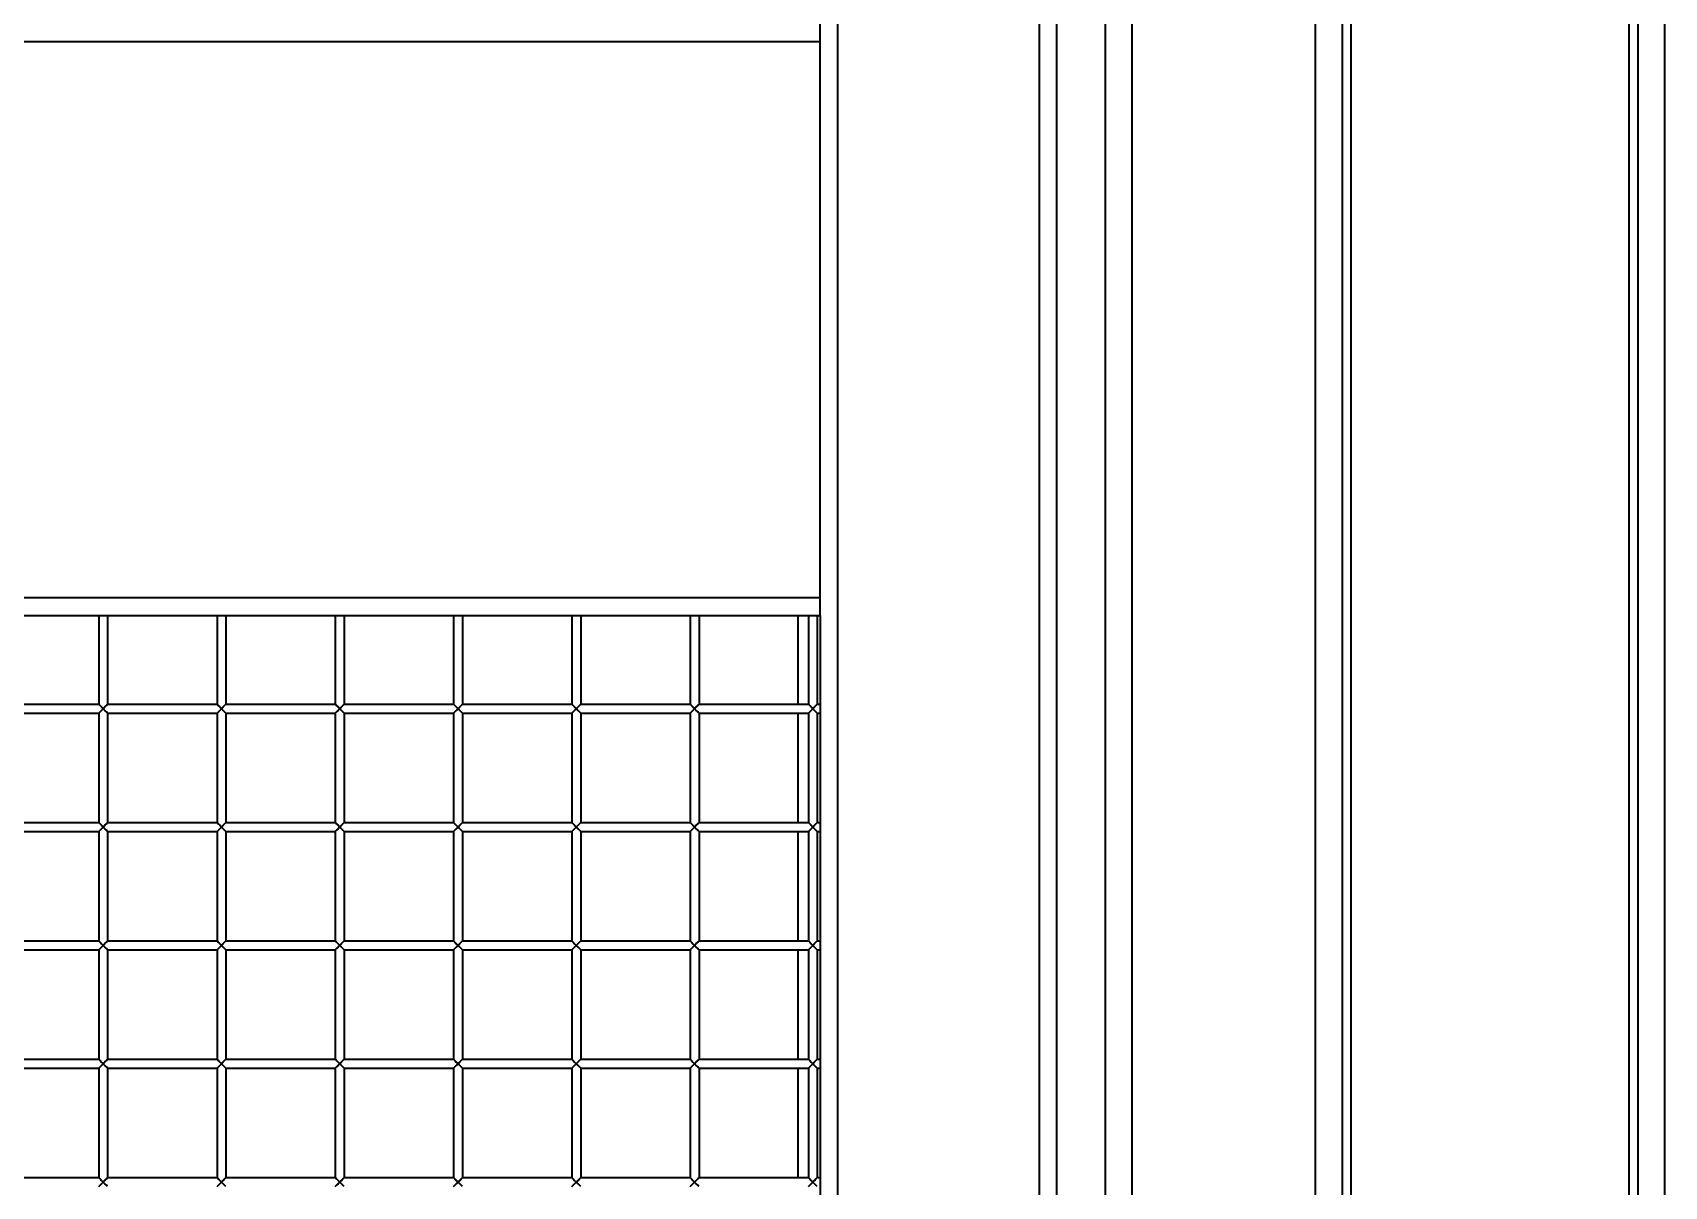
# Model space of a CAD drawing. Header units: millimetres. Extents: x 32496 to 166256, y 3504 to 23939.
# Drawn here: x 45024 to 45576, y 16170 to 16560 of the extents above; entities that cross this region are included whole.
import ezdxf

# ---------------------------------------------------------------- set-up
doc = ezdxf.new("R2010")
doc.units = ezdxf.units.MM
doc.layers.get('0').update_dxf_attribs({"lineweight": 35})

msp = doc.modelspace()

# ---------------------------------------------------------------- linework, layer by layer
at = {"linetype": 'Continuous'}
for p, q in [((45457.64, 15203.349), (45457.64, 17722.349)), ((45466.64, 17722.349), (45466.64, 15203.349)), ((45469.64, 17722.349), (45469.64, 15203.349)), ((45563.64, 17722.349), (45563.64, 15203.349)), ((45566.64, 17722.349), (45566.64, 15203.349)), ((45575.64, 17722.349), (45575.64, 15203.349)), ((45296.14, 16141.467), (45296.14, 16784.23)), ((45364.14, 16775.349), (45364.14, 16150.349)), ((45370.14, 16150.349), (45370.14, 16775.349)), ((45386.64, 16150.349), (45386.64, 16775.349)), ((45395.64, 16150.349), (45395.64, 16775.349)), ((45290.14, 16362.849), (45290.14, 16562.849)), ((44664.14, 16556.849), (45290.14, 16556.849)), ((45290.14, 16368.849), (44664.14, 16368.849)), ((44664.14, 16362.849), (45290.14, 16362.849)), ((45046.14, 16362.849), (45046.14, 16332.849)), ((45049.14, 16362.849), (45049.14, 16332.849)), ((45086.14, 16362.849), (45086.14, 16332.849)), ((45089.14, 16362.849), (45089.14, 16332.849)), ((45126.14, 16362.849), (45126.14, 16332.849)), ((45129.14, 16362.849), (45129.14, 16332.849)), ((45166.14, 16362.849), (45166.14, 16332.849)), ((45169.14, 16362.849), (45169.14, 16332.849)), ((45206.14, 16362.849), (45206.14, 16332.849)), ((45209.14, 16362.849), (45209.14, 16332.849)), ((45246.14, 16362.849), (45246.14, 16332.849)), ((45249.14, 16362.849), (45249.14, 16332.849)), ((45282.64, 16332.849), (45282.64, 16362.849)), ((45286.14, 16362.849), (45286.14, 16332.849)), ((45289.14, 16362.849), (45289.14, 16332.849)), ((45290.14, 16362.849), (45290.14, 16140.326)), ((45009.14, 16332.849), (45046.14, 16332.849)), ((45046.14, 16332.849), (45047.64, 16331.349)), ((45046.14, 16329.849), (45049.14, 16332.849)), ((45049.14, 16329.849), (45047.64, 16331.349)), ((45049.14, 16332.849), (45086.14, 16332.849)), ((45086.14, 16332.849), (45087.64, 16331.349)), ((45086.14, 16329.849), (45089.14, 16332.849)), ((45089.14, 16329.849), (45087.64, 16331.349)), ((45089.14, 16332.849), (45126.14, 16332.849)), ((45126.14, 16329.849), (45129.14, 16332.849)), ((45126.14, 16332.849), (45127.64, 16331.349)), ((45129.14, 16329.849), (45127.64, 16331.349)), ((45129.14, 16332.849), (45166.14, 16332.849)), ((45166.14, 16329.849), (45169.14, 16332.849)), ((45166.14, 16332.849), (45167.64, 16331.349)), ((45169.14, 16329.849), (45167.64, 16331.349)), ((45169.14, 16332.849), (45206.14, 16332.849)), ((45206.14, 16329.849), (45209.14, 16332.849)), ((45206.14, 16332.849), (45207.64, 16331.349)), ((45209.14, 16329.849), (45207.64, 16331.349)), ((45209.14, 16332.849), (45246.14, 16332.849)), ((45246.14, 16329.849), (45249.14, 16332.849)), ((45246.14, 16332.849), (45247.64, 16331.349)), ((45249.14, 16329.849), (45247.64, 16331.349)), ((45249.14, 16332.849), (45286.14, 16332.849)), ((45286.14, 16329.849), (45289.14, 16332.849)), ((45286.14, 16332.849), (45287.64, 16331.349)), ((45289.14, 16329.849), (45287.64, 16331.349)), ((45289.14, 16332.849), (45290.14, 16332.849)), ((45009.14, 16329.849), (45046.14, 16329.849)), ((45046.14, 16329.849), (45046.14, 16292.849)), ((45049.14, 16329.849), (45049.14, 16292.849)), ((45049.14, 16329.849), (45086.14, 16329.849)), ((45086.14, 16329.849), (45086.14, 16292.849)), ((45089.14, 16329.849), (45089.14, 16292.849)), ((45089.14, 16329.849), (45126.14, 16329.849)), ((45126.14, 16329.849), (45126.14, 16292.849)), ((45129.14, 16329.849), (45129.14, 16292.849)), ((45129.14, 16329.849), (45166.14, 16329.849)), ((45166.14, 16329.849), (45166.14, 16292.849)), ((45169.14, 16329.849), (45169.14, 16292.849)), ((45169.14, 16329.849), (45206.14, 16329.849)), ((45206.14, 16329.849), (45206.14, 16292.849)), ((45209.14, 16329.849), (45209.14, 16292.849)), ((45209.14, 16329.849), (45246.14, 16329.849)), ((45246.14, 16329.849), (45246.14, 16292.849)), ((45249.14, 16329.849), (45249.14, 16292.849)), ((45249.14, 16329.849), (45286.14, 16329.849)), ((45282.64, 16292.849), (45282.64, 16329.849)), ((45286.14, 16329.849), (45286.14, 16292.849)), ((45289.14, 16329.849), (45289.14, 16292.849)), ((45289.14, 16329.849), (45290.14, 16329.849)), ((45009.14, 16292.849), (45046.14, 16292.849)), ((45046.14, 16292.849), (45047.64, 16291.349)), ((45046.14, 16289.849), (45049.14, 16292.849)), ((45049.14, 16292.849), (45086.14, 16292.849)), ((45086.14, 16292.849), (45087.64, 16291.349)), ((45086.14, 16289.849), (45089.14, 16292.849)), ((45089.14, 16292.849), (45126.14, 16292.849)), ((45126.14, 16292.849), (45127.64, 16291.349)), ((45126.14, 16289.849), (45129.14, 16292.849)), ((45129.14, 16292.849), (45166.14, 16292.849)), ((45166.14, 16289.849), (45169.14, 16292.849)), ((45166.14, 16292.849), (45167.64, 16291.349)), ((45169.14, 16292.849), (45206.14, 16292.849)), ((45206.14, 16289.849), (45209.14, 16292.849)), ((45206.14, 16292.849), (45207.64, 16291.349)), ((45209.14, 16292.849), (45246.14, 16292.849)), ((45246.14, 16289.849), (45249.14, 16292.849)), ((45246.14, 16292.849), (45247.64, 16291.349)), ((45249.14, 16292.849), (45286.14, 16292.849)), ((45286.14, 16289.849), (45289.14, 16292.849)), ((45286.14, 16292.849), (45287.64, 16291.349)), ((45289.14, 16292.849), (45290.14, 16292.849)), ((45009.14, 16289.849), (45046.14, 16289.849)), ((45046.14, 16289.849), (45046.14, 16252.849)), ((45049.14, 16289.849), (45047.64, 16291.349)), ((45049.14, 16289.849), (45049.14, 16252.849)), ((45049.14, 16289.849), (45086.14, 16289.849)), ((45086.14, 16289.849), (45086.14, 16252.849)), ((45089.14, 16289.849), (45087.64, 16291.349)), ((45089.14, 16289.849), (45089.14, 16252.849)), ((45089.14, 16289.849), (45126.14, 16289.849)), ((45126.14, 16289.849), (45126.14, 16252.849)), ((45129.14, 16289.849), (45127.64, 16291.349)), ((45129.14, 16289.849), (45129.14, 16252.849)), ((45129.14, 16289.849), (45166.14, 16289.849)), ((45166.14, 16289.849), (45166.14, 16252.849)), ((45169.14, 16289.849), (45167.64, 16291.349)), ((45169.14, 16289.849), (45169.14, 16252.849)), ((45169.14, 16289.849), (45206.14, 16289.849)), ((45206.14, 16289.849), (45206.14, 16252.849)), ((45209.14, 16289.849), (45207.64, 16291.349)), ((45209.14, 16289.849), (45209.14, 16252.849)), ((45209.14, 16289.849), (45246.14, 16289.849)), ((45246.14, 16289.849), (45246.14, 16252.849)), ((45249.14, 16289.849), (45247.64, 16291.349)), ((45249.14, 16289.849), (45249.14, 16252.849)), ((45249.14, 16289.849), (45286.14, 16289.849)), ((45282.64, 16252.849), (45282.64, 16289.849)), ((45286.14, 16289.849), (45286.14, 16252.849)), ((45289.14, 16289.849), (45287.64, 16291.349)), ((45289.14, 16289.849), (45289.14, 16252.849)), ((45289.14, 16289.849), (45290.14, 16289.849)), ((45009.14, 16252.849), (45046.14, 16252.849)), ((45046.14, 16252.849), (45047.64, 16251.349)), ((45046.14, 16249.849), (45049.14, 16252.849)), ((45049.14, 16252.849), (45086.14, 16252.849)), ((45086.14, 16252.849), (45087.64, 16251.349)), ((45086.14, 16249.849), (45089.14, 16252.849)), ((45089.14, 16252.849), (45126.14, 16252.849)), ((45126.14, 16252.849), (45127.64, 16251.349)), ((45126.14, 16249.849), (45129.14, 16252.849)), ((45129.14, 16252.849), (45166.14, 16252.849)), ((45166.14, 16252.849), (45167.64, 16251.349)), ((45166.14, 16249.849), (45169.14, 16252.849)), ((45169.14, 16252.849), (45206.14, 16252.849)), ((45206.14, 16249.849), (45209.14, 16252.849)), ((45206.14, 16252.849), (45207.64, 16251.349)), ((45209.14, 16252.849), (45246.14, 16252.849)), ((45246.14, 16249.849), (45249.14, 16252.849)), ((45246.14, 16252.849), (45247.64, 16251.349)), ((45249.14, 16252.849), (45286.14, 16252.849)), ((45286.14, 16249.849), (45289.14, 16252.849)), ((45286.14, 16252.849), (45287.64, 16251.349)), ((45289.14, 16252.849), (45290.14, 16252.849)), ((45009.14, 16249.849), (45046.14, 16249.849)), ((45046.14, 16249.849), (45046.14, 16212.849)), ((45049.14, 16249.849), (45047.64, 16251.349)), ((45049.14, 16249.849), (45049.14, 16212.849)), ((45049.14, 16249.849), (45086.14, 16249.849)), ((45086.14, 16249.849), (45086.14, 16212.849)), ((45089.14, 16249.849), (45087.64, 16251.349)), ((45089.14, 16249.849), (45089.14, 16212.849)), ((45089.14, 16249.849), (45126.14, 16249.849)), ((45126.14, 16249.849), (45126.14, 16212.849)), ((45129.14, 16249.849), (45127.64, 16251.349)), ((45129.14, 16249.849), (45129.14, 16212.849)), ((45129.14, 16249.849), (45166.14, 16249.849)), ((45166.14, 16249.849), (45166.14, 16212.849)), ((45169.14, 16249.849), (45167.64, 16251.349)), ((45169.14, 16249.849), (45169.14, 16212.849)), ((45169.14, 16249.849), (45206.14, 16249.849)), ((45206.14, 16249.849), (45206.14, 16212.849)), ((45209.14, 16249.849), (45207.64, 16251.349)), ((45209.14, 16249.849), (45209.14, 16212.849)), ((45209.14, 16249.849), (45246.14, 16249.849)), ((45246.14, 16249.849), (45246.14, 16212.849)), ((45249.14, 16249.849), (45247.64, 16251.349)), ((45249.14, 16249.849), (45249.14, 16212.849)), ((45249.14, 16249.849), (45286.14, 16249.849)), ((45282.64, 16212.849), (45282.64, 16249.849)), ((45286.14, 16249.849), (45286.14, 16212.849)), ((45289.14, 16249.849), (45287.64, 16251.349)), ((45289.14, 16249.849), (45289.14, 16212.849)), ((45289.14, 16249.849), (45290.14, 16249.849)), ((45009.14, 16212.849), (45046.14, 16212.849)), ((45009.14, 16209.849), (45046.14, 16209.849)), ((45046.14, 16212.849), (45047.64, 16211.349)), ((45046.14, 16209.849), (45049.14, 16212.849)), ((45046.14, 16209.849), (45046.14, 16172.849)), ((45049.14, 16209.849), (45047.64, 16211.349)), ((45049.14, 16212.849), (45086.14, 16212.849)), ((45049.14, 16209.849), (45049.14, 16172.849)), ((45049.14, 16209.849), (45086.14, 16209.849)), ((45086.14, 16212.849), (45087.64, 16211.349)), ((45086.14, 16209.849), (45089.14, 16212.849)), ((45086.14, 16209.849), (45086.14, 16172.849)), ((45089.14, 16209.849), (45087.64, 16211.349)), ((45089.14, 16212.849), (45126.14, 16212.849)), ((45089.14, 16209.849), (45089.14, 16172.849)), ((45089.14, 16209.849), (45126.14, 16209.849)), ((45126.14, 16212.849), (45127.64, 16211.349)), ((45126.14, 16209.849), (45129.14, 16212.849)), ((45126.14, 16209.849), (45126.14, 16172.849)), ((45129.14, 16209.849), (45127.64, 16211.349)), ((45129.14, 16212.849), (45166.14, 16212.849)), ((45129.14, 16209.849), (45129.14, 16172.849)), ((45129.14, 16209.849), (45166.14, 16209.849)), ((45166.14, 16212.849), (45167.64, 16211.349)), ((45166.14, 16209.849), (45169.14, 16212.849)), ((45166.14, 16209.849), (45166.14, 16172.849)), ((45169.14, 16209.849), (45167.64, 16211.349)), ((45169.14, 16212.849), (45206.14, 16212.849)), ((45169.14, 16209.849), (45169.14, 16172.849)), ((45169.14, 16209.849), (45206.14, 16209.849)), ((45206.14, 16212.849), (45207.64, 16211.349)), ((45206.14, 16209.849), (45209.14, 16212.849)), ((45206.14, 16209.849), (45206.14, 16172.849)), ((45209.14, 16209.849), (45207.64, 16211.349)), ((45209.14, 16212.849), (45246.14, 16212.849)), ((45209.14, 16209.849), (45209.14, 16172.849)), ((45209.14, 16209.849), (45246.14, 16209.849)), ((45246.14, 16209.849), (45249.14, 16212.849)), ((45246.14, 16212.849), (45247.64, 16211.349)), ((45246.14, 16209.849), (45246.14, 16172.849)), ((45249.14, 16209.849), (45247.64, 16211.349)), ((45249.14, 16212.849), (45286.14, 16212.849)), ((45249.14, 16209.849), (45249.14, 16172.849)), ((45249.14, 16209.849), (45286.14, 16209.849)), ((45282.64, 16172.849), (45282.64, 16209.849)), ((45286.14, 16209.849), (45289.14, 16212.849)), ((45286.14, 16212.849), (45287.64, 16211.349)), ((45286.14, 16209.849), (45286.14, 16172.849)), ((45289.14, 16209.849), (45287.64, 16211.349)), ((45289.14, 16212.849), (45290.14, 16212.849)), ((45289.14, 16209.849), (45289.14, 16172.849)), ((45289.14, 16209.849), (45290.14, 16209.849)), ((45009.14, 16172.849), (45046.14, 16172.849)), ((45046.14, 16172.849), (45047.64, 16171.349)), ((45046.14, 16169.849), (45049.14, 16172.849)), ((45049.14, 16169.849), (45047.64, 16171.349)), ((45049.14, 16172.849), (45086.14, 16172.849)), ((45086.14, 16172.849), (45087.64, 16171.349)), ((45086.14, 16169.849), (45089.14, 16172.849)), ((45089.14, 16169.849), (45087.64, 16171.349)), ((45089.14, 16172.849), (45126.14, 16172.849)), ((45126.14, 16172.849), (45127.64, 16171.349)), ((45126.14, 16169.849), (45129.14, 16172.849)), ((45129.14, 16169.849), (45127.64, 16171.349)), ((45129.14, 16172.849), (45166.14, 16172.849)), ((45166.14, 16172.849), (45167.64, 16171.349)), ((45166.14, 16169.849), (45169.14, 16172.849)), ((45169.14, 16169.849), (45167.64, 16171.349)), ((45169.14, 16172.849), (45206.14, 16172.849)), ((45206.14, 16172.849), (45207.64, 16171.349)), ((45206.14, 16169.849), (45209.14, 16172.849)), ((45209.14, 16169.849), (45207.64, 16171.349)), ((45209.14, 16172.849), (45246.14, 16172.849)), ((45246.14, 16172.849), (45247.64, 16171.349)), ((45246.14, 16169.849), (45249.14, 16172.849)), ((45249.14, 16169.849), (45247.64, 16171.349)), ((45249.14, 16172.849), (45286.14, 16172.849)), ((45286.14, 16169.849), (45289.14, 16172.849)), ((45286.14, 16172.849), (45287.64, 16171.349)), ((45289.14, 16169.849), (45287.64, 16171.349)), ((45289.14, 16172.849), (45290.14, 16172.849))]:
    msp.add_line(p, q, dxfattribs=at)
for points in [[(45046.255, 16332.733), (45046.57, 16332.418), (45047.06, 16331.929), (45048.229, 16330.759)], [(45047.64, 16331.349), (45047.049, 16330.758), (45046.579, 16330.288)], [(45047.64, 16331.349), (45048.227, 16331.936), (45048.702, 16332.411), (45049.025, 16332.734)], [(45049.024, 16329.965), (45048.701, 16330.287), (45048.229, 16330.759)], [(45086.255, 16332.733), (45086.57, 16332.418), (45087.06, 16331.929), (45088.229, 16330.759)], [(45087.64, 16331.349), (45087.049, 16330.758), (45086.579, 16330.288)], [(45087.64, 16331.349), (45088.227, 16331.936), (45088.702, 16332.411), (45089.025, 16332.734)], [(45089.024, 16329.965), (45088.701, 16330.287), (45088.229, 16330.759)], [(45126.255, 16332.733), (45126.57, 16332.418), (45127.06, 16331.929), (45128.229, 16330.759)], [(45127.64, 16331.349), (45127.049, 16330.758), (45126.579, 16330.288)], [(45127.64, 16331.349), (45128.227, 16331.936), (45128.702, 16332.411), (45129.025, 16332.734)], [(45129.024, 16329.965), (45128.701, 16330.287), (45128.229, 16330.759)], [(45166.255, 16332.733), (45166.57, 16332.418), (45167.06, 16331.929), (45168.229, 16330.759)], [(45167.64, 16331.349), (45167.049, 16330.758), (45166.579, 16330.288)], [(45167.64, 16331.349), (45168.227, 16331.936), (45168.702, 16332.411), (45169.025, 16332.734)], [(45169.024, 16329.965), (45168.701, 16330.287), (45168.229, 16330.759)], [(45206.255, 16332.733), (45206.57, 16332.418), (45207.06, 16331.929), (45208.229, 16330.759)], [(45207.64, 16331.349), (45207.049, 16330.758), (45206.579, 16330.288)], [(45207.64, 16331.349), (45208.227, 16331.936), (45208.702, 16332.411), (45209.025, 16332.734)], [(45209.024, 16329.965), (45208.701, 16330.287), (45208.229, 16330.759)], [(45246.255, 16332.733), (45246.57, 16332.418), (45247.06, 16331.929), (45248.229, 16330.759)], [(45247.64, 16331.349), (45247.049, 16330.758), (45246.579, 16330.288)], [(45247.64, 16331.349), (45248.227, 16331.936), (45248.702, 16332.411), (45249.025, 16332.734)], [(45249.024, 16329.965), (45248.701, 16330.287), (45248.229, 16330.759)], [(45286.255, 16332.733), (45286.57, 16332.418), (45287.06, 16331.928), (45288.229, 16330.759)], [(45287.64, 16331.349), (45287.049, 16330.758), (45286.579, 16330.288)], [(45287.64, 16331.349), (45288.227, 16331.936), (45288.702, 16332.411), (45289.025, 16332.734)], [(45289.024, 16329.965), (45288.701, 16330.287), (45288.229, 16330.759)], [(45046.255, 16292.733), (45046.57, 16292.418), (45047.06, 16291.929), (45048.229, 16290.759)], [(45047.64, 16291.349), (45048.227, 16291.936), (45048.702, 16292.411), (45049.025, 16292.734)], [(45086.255, 16292.733), (45086.57, 16292.418), (45087.06, 16291.929), (45088.229, 16290.759)], [(45087.64, 16291.349), (45088.227, 16291.936), (45088.702, 16292.411), (45089.025, 16292.734)], [(45126.255, 16292.733), (45126.57, 16292.418), (45127.06, 16291.929), (45128.229, 16290.759)], [(45127.64, 16291.349), (45128.227, 16291.936), (45128.702, 16292.411), (45129.025, 16292.734)], [(45166.255, 16292.733), (45166.57, 16292.418), (45167.06, 16291.929), (45168.229, 16290.759)], [(45167.64, 16291.349), (45168.227, 16291.936), (45168.702, 16292.411), (45169.025, 16292.734)], [(45206.255, 16292.733), (45206.57, 16292.418), (45207.06, 16291.929), (45208.229, 16290.759)], [(45207.64, 16291.349), (45208.227, 16291.936), (45208.702, 16292.411), (45209.025, 16292.734)], [(45246.255, 16292.733), (45246.57, 16292.418), (45247.06, 16291.929), (45248.229, 16290.759)], [(45247.64, 16291.349), (45248.227, 16291.936), (45248.702, 16292.411), (45249.025, 16292.734)], [(45286.255, 16292.733), (45286.57, 16292.418), (45287.06, 16291.928), (45288.229, 16290.759)], [(45287.64, 16291.349), (45288.227, 16291.936), (45288.702, 16292.411), (45289.025, 16292.734)], [(45047.64, 16291.349), (45047.049, 16290.758), (45046.579, 16290.288)], [(45049.024, 16289.965), (45048.701, 16290.287), (45048.229, 16290.759)], [(45087.64, 16291.349), (45087.049, 16290.758), (45086.579, 16290.288)], [(45089.024, 16289.965), (45088.701, 16290.287), (45088.229, 16290.759)], [(45127.64, 16291.349), (45127.049, 16290.758), (45126.579, 16290.288)], [(45129.024, 16289.965), (45128.701, 16290.287), (45128.229, 16290.759)], [(45167.64, 16291.349), (45167.049, 16290.758), (45166.579, 16290.288)], [(45169.024, 16289.965), (45168.701, 16290.287), (45168.229, 16290.759)], [(45207.64, 16291.349), (45207.049, 16290.758), (45206.579, 16290.288)], [(45209.024, 16289.965), (45208.701, 16290.287), (45208.229, 16290.759)], [(45247.64, 16291.349), (45247.049, 16290.758), (45246.579, 16290.288)], [(45249.024, 16289.965), (45248.701, 16290.287), (45248.229, 16290.759)], [(45287.64, 16291.349), (45287.049, 16290.758), (45286.579, 16290.288)], [(45289.024, 16289.965), (45288.701, 16290.287), (45288.229, 16290.759)], [(45046.255, 16252.733), (45046.57, 16252.418), (45047.06, 16251.929), (45048.229, 16250.759)], [(45047.64, 16251.349), (45048.227, 16251.936), (45048.702, 16252.411), (45049.025, 16252.734)], [(45086.255, 16252.733), (45086.57, 16252.418), (45087.06, 16251.929), (45088.229, 16250.759)], [(45087.64, 16251.349), (45088.227, 16251.936), (45088.702, 16252.411), (45089.025, 16252.734)], [(45126.255, 16252.733), (45126.57, 16252.418), (45127.06, 16251.929), (45128.229, 16250.759)], [(45127.64, 16251.349), (45128.227, 16251.936), (45128.702, 16252.411), (45129.025, 16252.734)], [(45166.255, 16252.733), (45166.57, 16252.418), (45167.06, 16251.929), (45168.229, 16250.759)], [(45167.64, 16251.349), (45168.227, 16251.936), (45168.702, 16252.411), (45169.025, 16252.734)], [(45206.255, 16252.733), (45206.57, 16252.418), (45207.06, 16251.929), (45208.229, 16250.759)], [(45207.64, 16251.349), (45208.227, 16251.936), (45208.702, 16252.411), (45209.025, 16252.734)], [(45246.255, 16252.733), (45246.57, 16252.418), (45247.06, 16251.929), (45248.229, 16250.759)], [(45247.64, 16251.349), (45248.227, 16251.936), (45248.702, 16252.411), (45249.025, 16252.734)], [(45286.255, 16252.733), (45286.57, 16252.418), (45287.06, 16251.928), (45288.229, 16250.759)], [(45287.64, 16251.349), (45288.227, 16251.936), (45288.702, 16252.411), (45289.025, 16252.734)], [(45047.64, 16251.349), (45047.049, 16250.758), (45046.579, 16250.288)], [(45049.024, 16249.965), (45048.701, 16250.287), (45048.229, 16250.759)], [(45087.64, 16251.349), (45087.049, 16250.758), (45086.579, 16250.288)], [(45089.024, 16249.965), (45088.701, 16250.287), (45088.229, 16250.759)], [(45127.64, 16251.349), (45127.049, 16250.758), (45126.579, 16250.288)], [(45129.024, 16249.965), (45128.701, 16250.287), (45128.229, 16250.759)], [(45167.64, 16251.349), (45167.049, 16250.758), (45166.579, 16250.288)], [(45169.024, 16249.965), (45168.701, 16250.287), (45168.229, 16250.759)], [(45207.64, 16251.349), (45207.049, 16250.758), (45206.579, 16250.288)], [(45209.024, 16249.965), (45208.701, 16250.287), (45208.229, 16250.759)], [(45247.64, 16251.349), (45247.049, 16250.758), (45246.579, 16250.288)], [(45249.024, 16249.965), (45248.701, 16250.287), (45248.229, 16250.759)], [(45287.64, 16251.349), (45287.049, 16250.758), (45286.579, 16250.288)], [(45289.024, 16249.965), (45288.701, 16250.287), (45288.229, 16250.759)], [(45046.255, 16212.733), (45046.57, 16212.418), (45047.06, 16211.929), (45048.229, 16210.759)], [(45047.64, 16211.349), (45047.049, 16210.758), (45046.579, 16210.288)], [(45047.64, 16211.349), (45048.227, 16211.936), (45048.702, 16212.411), (45049.025, 16212.734)], [(45049.024, 16209.965), (45048.701, 16210.287), (45048.229, 16210.759)], [(45086.255, 16212.733), (45086.57, 16212.418), (45087.06, 16211.929), (45088.229, 16210.759)], [(45087.64, 16211.349), (45087.049, 16210.758), (45086.579, 16210.288)], [(45087.64, 16211.349), (45088.227, 16211.936), (45088.702, 16212.411), (45089.025, 16212.734)], [(45089.024, 16209.965), (45088.701, 16210.287), (45088.229, 16210.759)], [(45126.255, 16212.733), (45126.57, 16212.418), (45127.06, 16211.929), (45128.229, 16210.759)], [(45127.64, 16211.349), (45127.049, 16210.758), (45126.579, 16210.288)], [(45127.64, 16211.349), (45128.227, 16211.936), (45128.702, 16212.411), (45129.025, 16212.734)], [(45129.024, 16209.965), (45128.701, 16210.287), (45128.229, 16210.759)], [(45166.255, 16212.733), (45166.57, 16212.418), (45167.06, 16211.929), (45168.229, 16210.759)], [(45167.64, 16211.349), (45167.049, 16210.758), (45166.579, 16210.288)], [(45167.64, 16211.349), (45168.227, 16211.936), (45168.702, 16212.411), (45169.025, 16212.734)], [(45169.024, 16209.965), (45168.701, 16210.287), (45168.229, 16210.759)], [(45206.255, 16212.733), (45206.57, 16212.418), (45207.06, 16211.929), (45208.229, 16210.759)], [(45207.64, 16211.349), (45207.049, 16210.758), (45206.579, 16210.288)], [(45207.64, 16211.349), (45208.227, 16211.936), (45208.702, 16212.411), (45209.025, 16212.734)], [(45209.024, 16209.965), (45208.701, 16210.287), (45208.229, 16210.759)], [(45246.255, 16212.733), (45246.57, 16212.418), (45247.06, 16211.929), (45248.229, 16210.759)], [(45247.64, 16211.349), (45247.049, 16210.758), (45246.579, 16210.288)], [(45247.64, 16211.349), (45248.227, 16211.936), (45248.702, 16212.411), (45249.025, 16212.734)], [(45249.024, 16209.965), (45248.701, 16210.287), (45248.229, 16210.759)], [(45286.255, 16212.733), (45286.57, 16212.418), (45287.06, 16211.928), (45288.229, 16210.759)], [(45287.64, 16211.349), (45287.049, 16210.758), (45286.579, 16210.288)], [(45287.64, 16211.349), (45288.227, 16211.936), (45288.702, 16212.411), (45289.025, 16212.734)], [(45289.024, 16209.965), (45288.701, 16210.287), (45288.229, 16210.759)], [(45046.255, 16172.733), (45046.57, 16172.418), (45047.06, 16171.929), (45048.229, 16170.759)], [(45047.64, 16171.349), (45047.049, 16170.758), (45046.579, 16170.288)], [(45047.64, 16171.349), (45048.227, 16171.936), (45048.702, 16172.411), (45049.025, 16172.734)], [(45049.024, 16169.965), (45048.701, 16170.287), (45048.229, 16170.759)], [(45086.255, 16172.733), (45086.57, 16172.418), (45087.06, 16171.929), (45088.229, 16170.759)], [(45087.64, 16171.349), (45087.049, 16170.758), (45086.579, 16170.288)], [(45087.64, 16171.349), (45088.227, 16171.936), (45088.702, 16172.411), (45089.025, 16172.734)], [(45089.024, 16169.965), (45088.701, 16170.287), (45088.229, 16170.759)], [(45126.255, 16172.733), (45126.57, 16172.418), (45127.06, 16171.929), (45128.229, 16170.759)], [(45127.64, 16171.349), (45127.049, 16170.758), (45126.579, 16170.288)], [(45127.64, 16171.349), (45128.227, 16171.936), (45128.702, 16172.411), (45129.025, 16172.734)], [(45129.024, 16169.965), (45128.701, 16170.287), (45128.229, 16170.759)], [(45166.255, 16172.733), (45166.57, 16172.418), (45167.06, 16171.929), (45168.229, 16170.759)], [(45167.64, 16171.349), (45167.049, 16170.758), (45166.579, 16170.288)], [(45167.64, 16171.349), (45168.227, 16171.936), (45168.702, 16172.411), (45169.025, 16172.734)], [(45169.024, 16169.965), (45168.701, 16170.287), (45168.229, 16170.759)], [(45206.255, 16172.733), (45206.57, 16172.418), (45207.06, 16171.929), (45208.229, 16170.759)], [(45207.64, 16171.349), (45207.049, 16170.758), (45206.579, 16170.288)], [(45207.64, 16171.349), (45208.227, 16171.936), (45208.702, 16172.411), (45209.025, 16172.734)], [(45209.024, 16169.965), (45208.701, 16170.287), (45208.229, 16170.759)], [(45246.255, 16172.733), (45246.57, 16172.418), (45247.06, 16171.929), (45248.229, 16170.759)], [(45247.64, 16171.349), (45247.049, 16170.758), (45246.579, 16170.288)], [(45247.64, 16171.349), (45248.227, 16171.936), (45248.702, 16172.411), (45249.025, 16172.734)], [(45249.024, 16169.965), (45248.701, 16170.287), (45248.229, 16170.759)], [(45286.255, 16172.733), (45286.57, 16172.418), (45287.06, 16171.928), (45288.229, 16170.759)], [(45287.64, 16171.349), (45287.049, 16170.758), (45286.579, 16170.288)], [(45287.64, 16171.349), (45288.227, 16171.936), (45288.702, 16172.411), (45289.025, 16172.734)], [(45289.024, 16169.965), (45288.701, 16170.287), (45288.229, 16170.759)]]:
    msp.add_lwpolyline(points, dxfattribs=at)

doc.saveas('drawing.dxf')
